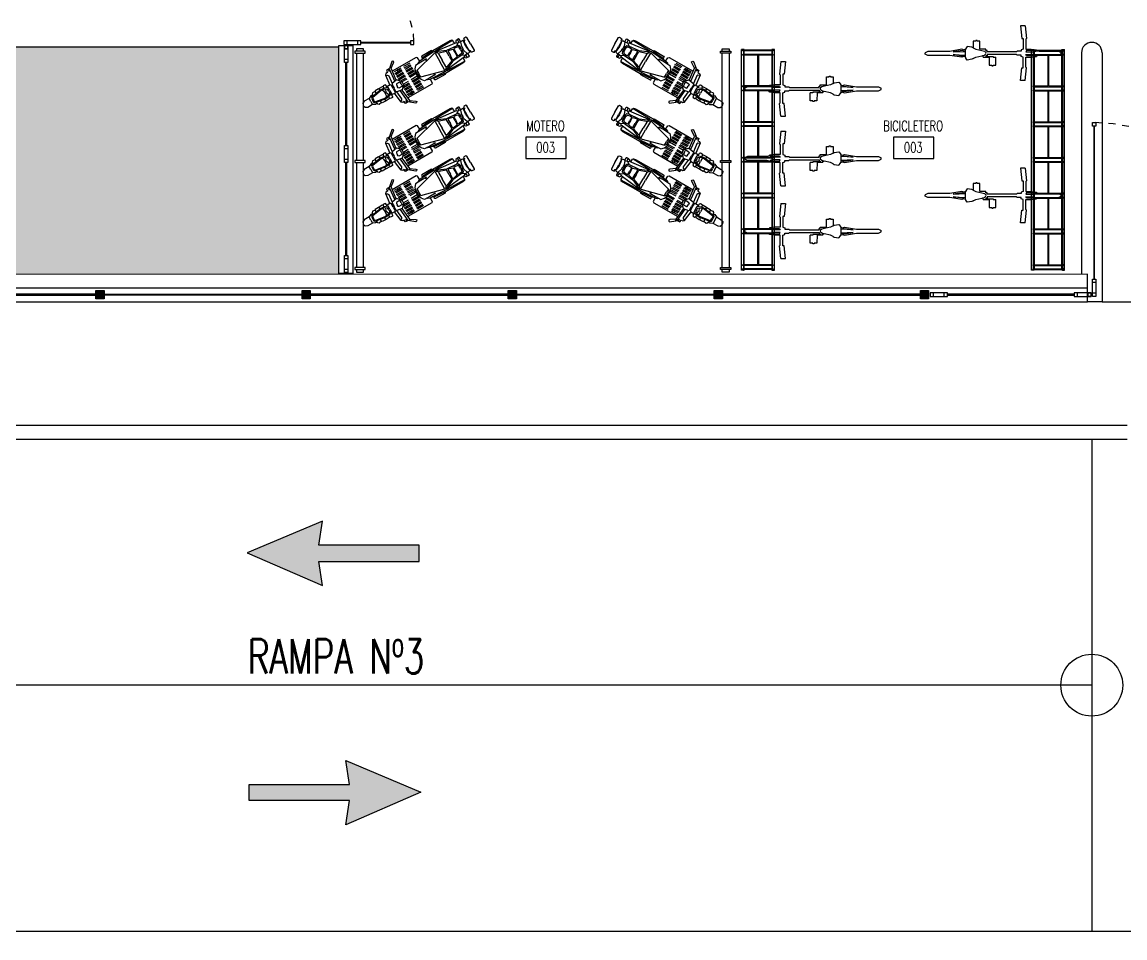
# Model space of a CAD drawing. Header units: millimetres. Extents: x -129 to 3172, y -143 to 919.
# Drawn here: x -44.57 to -28.51, y -15.5 to -2.18 of the extents above; entities that cross this region are included whole.
import ezdxf
from ezdxf.enums import TextEntityAlignment as Align

# ---------------------------------------------------------------- set-up
doc = ezdxf.new("R2010")
doc.units = ezdxf.units.MM
doc.header["$LTSCALE"] = 0.1
doc.linetypes.add('DASHED2', pattern=[0.375, 0.25, -0.125])
for name, color, linetype in [('A-CORDONES', 2, 'Continuous'), ('A-GRANZA', 8, 'Continuous'), ('A-MURO BLOCK', 4, 'Continuous'), ('A-VISTAS', 251, 'Continuous'), ('C-METALICA', 8, 'Continuous'), ('D-MOT BICI', 8, 'Continuous'), ('E-TXT CALLES', 7, 'Continuous'), ('E-VEHICULOS', 8, 'Continuous'), ('H-HATCH MURO', 252, 'Continuous'), ('P-PINT VIAL BLANCA FLECHAS', 9, 'Continuous'), ('R-CUADRO REF', 1, 'Continuous'), ('R-NOMBRE LOCAL', 7, 'Continuous'), ('RLV-AUXILIARES', 252, 'Continuous'), ('RLV-CORDONES', 2, 'Continuous')]:
    doc.layers.add(name, color=color, linetype=linetype)
doc.styles.add('ROMAND', font='romand.shx', dxfattribs={"width": 0.8})
doc.styles.add('VAUX', font='romans.shx', dxfattribs={"width": 0.85})

# ---------------------------------------------------------------- blocks, each defined once
blk = doc.blocks.new('MOTO')
at = {"layer": 'E-VEHICULOS'}
for p, q in [((0, -0.165), (-0.066, -0.165)), ((0, -0.165), (0.066, -0.165)), ((0, -0.512), (-0.059, -0.538)), ((0, -0.512), (0.059, -0.538)), ((-0.373, -0.77), (-0.325, -0.763)), ((-0.269, -0.992), (-0.269, -0.846)), ((-0.238, -0.846), (-0.238, -0.992)), ((-0.208, -0.992), (-0.208, -0.846)), ((-0.178, -0.846), (-0.178, -0.992)), ((-0.148, -0.992), (-0.148, -0.846)), ((-0.118, -0.846), (-0.118, -0.992)), ((-0.088, -0.992), (-0.088, -0.846)), ((0.088, -0.992), (0.088, -0.846)), ((0.118, -0.846), (0.118, -0.992)), ((0.148, -0.992), (0.148, -0.846)), ((0.178, -0.846), (0.178, -0.992)), ((0.208, -0.992), (0.208, -0.846)), ((0.238, -0.846), (0.238, -0.992)), ((0.269, -0.992), (0.269, -0.846)), ((0.373, -0.77), (0.325, -0.763)), ((-0.269, -1.194), (-0.269, -1.055)), ((-0.238, -1.055), (-0.238, -1.194)), ((-0.208, -1.194), (-0.208, -1.055)), ((-0.178, -1.055), (-0.178, -1.194)), ((-0.148, -1.194), (-0.148, -1.055)), ((-0.118, -1.055), (-0.118, -1.194)), ((-0.088, -1.194), (-0.088, -1.055)), ((-0.057, -0.861), (-0.057, -0.992)), ((-0.057, -1.055), (-0.057, -1.194)), ((-0.027, -0.992), (-0.027, -0.881)), ((-0.027, -1.194), (-0.027, -1.055)), ((0.027, -0.992), (0.027, -0.881)), ((0.027, -1.194), (0.027, -1.055)), ((0.057, -0.861), (0.057, -0.992)), ((0.057, -1.055), (0.057, -1.194)), ((0.088, -1.194), (0.088, -1.055)), ((0.118, -1.055), (0.118, -1.194)), ((0.148, -1.194), (0.148, -1.055)), ((0.178, -1.055), (0.178, -1.194)), ((0.208, -1.194), (0.208, -1.055)), ((0.238, -1.055), (0.238, -1.194)), ((0.269, -1.194), (0.269, -1.055)), ((-0.076, -1.247), (0, -1.247)), ((0.076, -1.247), (0, -1.247)), ((-0.235, -2.133), (-0.224, -1.745)), ((0.235, -2.133), (0.224, -1.745)), ((-0.198, -2.223), (-0.138, -2.219)), ((-0.14, -2.199), (-0.101, -2.146)), ((0.14, -2.199), (0.101, -2.146)), ((0.198, -2.223), (0.138, -2.219))]:
    blk.add_line(p, q, dxfattribs=at)
at = {"layer": 'E-VEHICULOS', "flags": 128}
for points in [[(-0.123, -0.337), (-0.131, -0.279), (-0.112, -0.258), (-0.09, -0.259), (-0.094, -0.218), (-0.07, -0.166), (-0.068, -0.057), (-0.048, -0.014), (-0.014, 0), (0, 0)], [(0.123, -0.337), (0.131, -0.279), (0.112, -0.258), (0.09, -0.259), (0.094, -0.218), (0.07, -0.166), (0.068, -0.057), (0.048, -0.014), (0.014, 0), (0, 0)], [(0, -0.595), (-0.067, -0.595), (-0.094, -0.517), (-0.099, -0.447), (-0.064, -0.224), (-0.051, -0.211), (0, -0.211)], [(0, -0.595), (0.067, -0.595), (0.094, -0.517), (0.099, -0.447), (0.064, -0.224), (0.051, -0.211), (0, -0.211)], [(-0.129, -0.427), (-0.138, -0.418), (-0.135, -0.345), (-0.12, -0.336), (-0.082, -0.336)], [(-0.13, -0.518), (-0.137, -0.502), (-0.138, -0.431), (-0.119, -0.423), (-0.096, -0.428)], [(0, -0.569), (-0.045, -0.569), (-0.08, -0.494), (-0.083, -0.445), (-0.051, -0.239), (-0.038, -0.228), (0, -0.228)], [(0, -0.569), (0.045, -0.569), (0.08, -0.494), (0.083, -0.445), (0.051, -0.239), (0.038, -0.228), (0, -0.228)], [(0.129, -0.427), (0.138, -0.418), (0.135, -0.345), (0.12, -0.336), (0.082, -0.336)], [(0.13, -0.518), (0.137, -0.502), (0.138, -0.431), (0.119, -0.423), (0.096, -0.428)], [(-0.072, -0.58), (-0.127, -0.58), (-0.142, -0.568), (-0.144, -0.528), (-0.126, -0.515), (-0.094, -0.515)], [(0, -0.669), (-0.068, -0.669), (-0.093, -0.656), (-0.091, -0.58)], [(-0.081, -0.472), (-0.054, -0.485), (0, -0.485)], [(0.081, -0.472), (0.054, -0.485), (0, -0.485)], [(0, -0.669), (0.068, -0.669), (0.093, -0.656), (0.091, -0.58)], [(0.072, -0.58), (0.127, -0.58), (0.142, -0.568), (0.144, -0.528), (0.126, -0.515), (0.094, -0.515)], [(-0.361, -0.829), (-0.43, -0.927), (-0.444, -0.939), (-0.464, -0.926), (-0.465, -0.909), (-0.39, -0.815)], [(-0.109, -0.801), (-0.361, -0.829), (-0.39, -0.817), (-0.368, -0.792), (-0.104, -0.767)], [(-0.369, -0.792), (-0.369, -0.734), (-0.324, -0.729), (-0.324, -0.694), (-0.303, -0.67), (-0.092, -0.643)], [(-0.203, -1.383), (-0.282, -1.38), (-0.301, -1.359), (-0.3, -0.822)], [(-0.295, -0.669), (-0.281, -0.703), (-0.258, -0.716), (-0.094, -0.699)], [(0, -0.881), (-0.036, -0.881), (-0.111, -0.809), (-0.094, -0.699), (-0.076, -0.687), (0, -0.687)], [(0, -0.846), (-0.04, -0.846), (-0.048, -0.837), (-0.047, -0.77), (-0.036, -0.76), (0, -0.76)], [(0, -0.881), (0.036, -0.881), (0.111, -0.809), (0.094, -0.699), (0.076, -0.687), (0, -0.687)], [(0, -0.846), (0.04, -0.846), (0.048, -0.837), (0.047, -0.77), (0.036, -0.76), (0, -0.76)], [(0.369, -0.792), (0.369, -0.734), (0.324, -0.729), (0.324, -0.694), (0.303, -0.67), (0.092, -0.643)], [(0.295, -0.669), (0.281, -0.703), (0.258, -0.716), (0.094, -0.699)], [(0.109, -0.801), (0.361, -0.829), (0.39, -0.817), (0.368, -0.792), (0.104, -0.767)], [(0.203, -1.383), (0.282, -1.38), (0.301, -1.359), (0.3, -0.822)], [(0.361, -0.829), (0.43, -0.927), (0.444, -0.939), (0.464, -0.926), (0.465, -0.909), (0.39, -0.815)], [(-0.188, -1.72), (-0.198, -1.706), (-0.074, -1.242), (-0.035, -1.213), (0, -1.213)], [(-0.157, -1.49), (-0.178, -1.518), (-0.179, -1.389), (-0.173, -1.271), (-0.121, -1.225), (-0.052, -1.197), (0, -1.197)], [(0.157, -1.49), (0.178, -1.518), (0.179, -1.389), (0.173, -1.271), (0.121, -1.225), (0.052, -1.197), (0, -1.197)], [(0.188, -1.72), (0.198, -1.706), (0.074, -1.242), (0.035, -1.213), (0, -1.213)], [(-0.25, -1.69), (-0.267, -1.679), (-0.265, -1.464), (-0.256, -1.45), (-0.228, -1.453)], [(-0.163, -2.142), (-0.224, -2.139), (-0.244, -2.128), (-0.252, -2.088), (-0.253, -1.695), (-0.246, -1.681), (-0.228, -1.451), (-0.206, -1.427)], [(-0.2, -1.731), (-0.216, -1.742), (-0.224, -1.715), (-0.203, -1.371), (-0.189, -1.336), (-0.175, -1.325)], [(0.163, -2.142), (0.224, -2.139), (0.244, -2.128), (0.252, -2.088), (0.253, -1.695), (0.246, -1.681), (0.228, -1.451), (0.206, -1.427)], [(0.2, -1.731), (0.216, -1.742), (0.224, -1.715), (0.203, -1.371), (0.189, -1.336), (0.175, -1.325)], [(0.25, -1.69), (0.267, -1.679), (0.265, -1.464), (0.256, -1.45), (0.228, -1.453)], [(-0.13, -2.261), (-0.144, -2.186), (-0.159, -2.175), (-0.21, -1.738)], [(-0.147, -1.775), (-0.193, -1.732), (-0.186, -1.715), (0, -1.715)], [(0, -2.204), (-0.056, -2.2), (-0.088, -2.188), (-0.101, -2.157), (-0.119, -1.935), (-0.187, -1.782), (-0.187, -1.742)], [(0, -1.926), (-0.102, -1.926), (-0.154, -1.782), (-0.141, -1.77), (0, -1.77)], [(0.147, -1.775), (0.193, -1.732), (0.186, -1.715), (0, -1.715)], [(0, -2.204), (0.056, -2.2), (0.088, -2.188), (0.101, -2.157), (0.119, -1.935), (0.187, -1.782), (0.187, -1.742)], [(0, -1.926), (0.102, -1.926), (0.154, -1.782), (0.141, -1.77), (0, -1.77)], [(0.13, -2.261), (0.144, -2.186), (0.159, -2.175), (0.21, -1.738)], [(0, -2.057), (-0.068, -2.057), (-0.082, -2.046), (-0.102, -1.962), (-0.088, -1.951), (0, -1.951)], [(0, -2.181), (-0.049, -2.175), (-0.069, -2.165), (-0.082, -2.107), (-0.079, -2.077), (-0.064, -2.072), (0, -2.072)], [(0, -2.057), (0.068, -2.057), (0.082, -2.046), (0.102, -1.962), (0.088, -1.951), (0, -1.951)], [(0, -2.181), (0.049, -2.175), (0.069, -2.165), (0.082, -2.107), (0.079, -2.077), (0.064, -2.072), (0, -2.072)], [(-0.13, -2.259), (-0.192, -2.259), (-0.2, -2.25), (-0.195, -2.186), (-0.173, -2.172), (-0.159, -2.174)], [(0, -2.403), (-0.141, -2.403), (-0.158, -2.393), (-0.156, -2.346), (-0.141, -2.327), (-0.129, -2.339), (-0.116, -2.337), (-0.107, -2.315), (0, -2.315)], [(0, -2.298), (-0.054, -2.305), (-0.116, -2.314), (-0.133, -2.306), (-0.136, -2.28), (-0.128, -2.254), (-0.049, -2.228), (0, -2.228)], [(0, -2.298), (0.054, -2.305), (0.116, -2.314), (0.133, -2.306), (0.136, -2.28), (0.128, -2.254), (0.049, -2.228), (0, -2.228)], [(0, -2.403), (0.141, -2.403), (0.158, -2.393), (0.156, -2.346), (0.141, -2.327), (0.129, -2.339), (0.116, -2.337), (0.107, -2.315), (0, -2.315)], [(0.13, -2.259), (0.192, -2.259), (0.2, -2.25), (0.195, -2.186), (0.173, -2.172), (0.159, -2.174)]]:
    blk.add_lwpolyline(points, dxfattribs=at)
for points in [[(-0.242, -0.959), (-0.232, -0.938), (-0.245, -0.918), (-0.269, -0.919), (-0.28, -0.941), (-0.266, -0.961), (-0.242, -0.959)], [(0.242, -0.959), (0.232, -0.938), (0.245, -0.918), (0.269, -0.919), (0.28, -0.941), (0.266, -0.961), (0.242, -0.959)]]:
    blk.add_lwpolyline(points, close=True, dxfattribs=at)
blk = doc.blocks.new('Bicicletero chico')
at = {"layer": 'D-MOT BICI'}
for p, q in [((-0.241, -0.01), (-0.241, 3.2)), ((-0.241, 3.2), (-0.201, 3.2)), ((-0.219, 3.19), (0.083, 3.19)), ((-0.219, 3.18), (0.219, 3.18)), ((-0.219, 3.13), (0.219, 3.13)), ((-0.219, 3.12), (-0.006, 3.12)), ((-0.219, 3.12), (-0.006, 3.12)), ((-0.006, 3.12), (-0.006, 2.67)), ((-0.006, 3.12), (-0.006, 2.67)), ((0.004, 3.19), (0.219, 3.19)), ((0.004, 3.12), (0.004, 2.67)), ((0.004, 3.12), (0.219, 3.12)), ((0.004, 3.12), (0.004, 2.67)), ((0.004, 3.12), (0.219, 3.12)), ((0.199, 3.2), (0.239, 3.2)), ((0.239, -0.01), (0.239, 3.2)), ((-0.219, 2.67), (-0.006, 2.67)), ((-0.219, 2.66), (0.219, 2.66)), ((-0.219, 2.61), (0.219, 2.61)), ((-0.219, 2.6), (-0.006, 2.6)), ((-0.219, 2.6), (-0.006, 2.6)), ((-0.006, 2.6), (-0.006, 2.15)), ((0.004, 2.67), (0.219, 2.67)), ((0.004, 2.6), (0.219, 2.6)), ((0.004, 2.6), (0.004, 2.15)), ((0.004, 2.6), (0.219, 2.6)), ((-0.219, 2.15), (-0.006, 2.15)), ((-0.219, 2.14), (0.219, 2.14)), ((-0.219, 2.09), (0.219, 2.09)), ((0.004, 2.15), (0.219, 2.15)), ((-0.219, 2.08), (-0.006, 2.08)), ((-0.219, 2.08), (-0.006, 2.08)), ((-0.006, 2.08), (-0.006, 1.63)), ((0.004, 2.08), (0.219, 2.08)), ((0.004, 2.08), (0.004, 1.63)), ((0.004, 2.08), (0.219, 2.08)), ((-0.219, 1.63), (-0.006, 1.63)), ((-0.219, 1.62), (0.219, 1.62)), ((0.004, 1.63), (0.219, 1.63)), ((-0.219, 1.57), (0.219, 1.57)), ((-0.219, 1.56), (-0.006, 1.56)), ((-0.219, 1.56), (-0.006, 1.56)), ((-0.006, 1.56), (-0.006, 1.11)), ((0.004, 1.56), (0.219, 1.56)), ((0.004, 1.56), (0.004, 1.11)), ((0.004, 1.56), (0.219, 1.56)), ((-0.219, 1.11), (-0.006, 1.11)), ((-0.219, 1.1), (0.219, 1.1)), ((-0.219, 1.05), (0.219, 1.05)), ((-0.219, 1.04), (-0.006, 1.04)), ((-0.219, 1.04), (-0.006, 1.04)), ((-0.006, 1.04), (-0.006, 0.59)), ((0.004, 1.11), (0.219, 1.11)), ((0.004, 1.04), (0.219, 1.04)), ((0.004, 1.04), (0.004, 0.59)), ((0.004, 1.04), (0.219, 1.04)), ((-0.219, 0.59), (-0.006, 0.59)), ((-0.219, 0.58), (0.219, 0.58)), ((-0.219, 0.53), (0.219, 0.53)), ((-0.219, 0.52), (-0.006, 0.52)), ((-0.219, 0.52), (-0.006, 0.52)), ((-0.006, 0.52), (-0.006, 0.07)), ((0.004, 0.59), (0.219, 0.59)), ((0.004, 0.52), (0.219, 0.52)), ((0.004, 0.52), (0.004, 0.07)), ((0.004, 0.52), (0.219, 0.52)), ((-0.219, 0.07), (-0.006, 0.07)), ((-0.219, 0.06), (0.219, 0.06)), ((-0.219, 0.01), (0.219, 0.01)), ((-0.219, 0), (0.219, 0)), ((0.004, 0.07), (0.219, 0.07)), ((-0.211, -0.01), (-0.241, -0.01)), ((0.209, -0.01), (0.239, -0.01))]:
    blk.add_line(p, q, dxfattribs=at)
for points in [[(-0.201, 3.2), (-0.201, 3.19), (-0.211, 3.19), (-0.211, 3.2)], [(-0.211, 3.13), (-0.211, 3.18)], [(-0.211, 2.67), (-0.211, 3.12)], [(-0.211, 2.67), (-0.211, 3.12)], [(-0.201, 3.18), (-0.201, 3.13)], [(-0.201, 3.18), (-0.201, 3.13)], [(-0.201, 3.12), (-0.201, 2.67)], [(-0.201, 3.12), (-0.201, 2.67)], [(-0.201, 3.12), (-0.201, 2.67)], [(-0.201, 3.12), (-0.201, 2.67)], [(0.209, 3.2), (0.209, 3.19), (0.199, 3.19), (0.199, 3.2)], [(0.199, 3.13), (0.199, 3.18)], [(0.199, 3.13), (0.199, 3.18)], [(0.199, 2.67), (0.199, 3.12)], [(0.199, 2.67), (0.199, 3.12)], [(0.199, 2.67), (0.199, 3.12)], [(0.199, 2.67), (0.199, 3.12)], [(0.209, 3.18), (0.209, 3.13)], [(0.209, 3.12), (0.209, 2.67)], [(0.209, 3.12), (0.209, 2.67)], [(-0.211, 2.61), (-0.211, 2.66)], [(-0.211, 2.15), (-0.211, 2.6)], [(-0.201, 2.66), (-0.201, 2.61)], [(-0.201, 2.66), (-0.201, 2.61)], [(-0.201, 2.6), (-0.201, 2.15)], [(-0.201, 2.6), (-0.201, 2.15)], [(0.199, 2.61), (0.199, 2.66)], [(0.199, 2.61), (0.199, 2.66)], [(0.199, 2.15), (0.199, 2.6)], [(0.199, 2.15), (0.199, 2.6)], [(0.209, 2.66), (0.209, 2.61)], [(0.209, 2.6), (0.209, 2.15)], [(-0.211, 2.09), (-0.211, 2.14)], [(-0.201, 2.14), (-0.201, 2.09)], [(-0.201, 2.14), (-0.201, 2.09)], [(0.199, 2.09), (0.199, 2.14)], [(0.199, 2.09), (0.199, 2.14)], [(0.209, 2.14), (0.209, 2.09)], [(-0.211, 1.63), (-0.211, 2.08)], [(-0.201, 2.08), (-0.201, 1.63)], [(-0.201, 2.08), (-0.201, 1.63)], [(0.199, 1.63), (0.199, 2.08)], [(0.199, 1.63), (0.199, 2.08)], [(0.209, 2.08), (0.209, 1.63)], [(-0.211, 1.57), (-0.211, 1.62)], [(-0.201, 1.62), (-0.201, 1.57)], [(-0.201, 1.62), (-0.201, 1.57)], [(0.199, 1.57), (0.199, 1.62)], [(0.199, 1.57), (0.199, 1.62)], [(0.209, 1.62), (0.209, 1.57)], [(-0.211, 1.11), (-0.211, 1.56)], [(-0.201, 1.56), (-0.201, 1.11)], [(-0.201, 1.56), (-0.201, 1.11)], [(0.199, 1.11), (0.199, 1.56)], [(0.199, 1.11), (0.199, 1.56)], [(0.209, 1.56), (0.209, 1.11)], [(-0.211, 1.05), (-0.211, 1.1)], [(-0.211, 0.59), (-0.211, 1.04)], [(-0.201, 1.1), (-0.201, 1.05)], [(-0.201, 1.1), (-0.201, 1.05)], [(-0.201, 1.04), (-0.201, 0.59)], [(-0.201, 1.04), (-0.201, 0.59)], [(0.199, 1.05), (0.199, 1.1)], [(0.199, 1.05), (0.199, 1.1)], [(0.199, 0.59), (0.199, 1.04)], [(0.199, 0.59), (0.199, 1.04)], [(0.209, 1.1), (0.209, 1.05)], [(0.209, 1.04), (0.209, 0.59)], [(-0.211, 0.53), (-0.211, 0.58)], [(-0.211, 0.07), (-0.211, 0.52)], [(-0.201, 0.58), (-0.201, 0.53)], [(-0.201, 0.58), (-0.201, 0.53)], [(-0.201, 0.52), (-0.201, 0.07)], [(-0.201, 0.52), (-0.201, 0.07)], [(0.199, 0.53), (0.199, 0.58)], [(0.199, 0.53), (0.199, 0.58)], [(0.199, 0.07), (0.199, 0.52)], [(0.199, 0.07), (0.199, 0.52)], [(0.209, 0.58), (0.209, 0.53)], [(0.209, 0.52), (0.209, 0.07)], [(-0.211, 0.01), (-0.211, 0.06)], [(-0.201, 0), (-0.201, -0.01), (-0.211, -0.01), (-0.211, 0)], [(-0.201, 0.06), (-0.201, 0.01)], [(-0.201, 0.06), (-0.201, 0.01)], [(0.199, 0.01), (0.199, 0.06)], [(0.199, 0.01), (0.199, 0.06)], [(0.209, 0), (0.209, -0.01), (0.199, -0.01), (0.199, 0)], [(0.209, 0.06), (0.209, 0.01)]]:
    blk.add_lwpolyline(points, dxfattribs=at)
for centre, start, end in [((-0.219, 3.185), 90, 270), ((-0.219, 3.125), 90, 270), ((0.219, 3.185), 270, 90), ((0.219, 3.125), 270, 90), ((-0.219, 2.665), 90, 270), ((-0.219, 2.605), 90, 270), ((0.219, 2.665), 270, 90), ((0.219, 2.605), 270, 90), ((-0.219, 2.145), 90, 270), ((-0.219, 2.085), 90, 270), ((0.219, 2.145), 270, 90), ((0.219, 2.085), 270, 90), ((-0.219, 1.625), 90, 270), ((0.219, 1.625), 270, 90), ((-0.219, 1.565), 90, 270), ((0.219, 1.565), 270, 90), ((-0.219, 1.105), 90, 270), ((-0.219, 1.045), 90, 270), ((0.219, 1.105), 270, 90), ((0.219, 1.045), 270, 90), ((-0.219, 0.585), 90, 270), ((-0.219, 0.525), 90, 270), ((0.219, 0.585), 270, 90), ((0.219, 0.525), 270, 90), ((-0.219, 0.065), 90, 270), ((-0.219, 0.005), 90, 270), ((0.219, 0.065), 270, 90), ((0.219, 0.005), 270, 90)]:
    blk.add_arc(centre, 0.005, start, end, dxfattribs=at)
blk = doc.blocks.new('BICI')
at = {"layer": 'E-VEHICULOS', "linetype": 'ByBlock'}
for p, q in [((0.01, 0), (-0.01, 0)), ((0.029, -0.039), (0.01, 0)), ((-0.029, -0.039), (-0.01, 0)), ((-0.029, -0.321), (-0.029, -0.039)), ((0.03, -0.321), (0.029, -0.039)), ((-0.038, -0.36), (-0.029, -0.321)), ((0.039, -0.36), (0.03, -0.321)), ((-0.058, -0.437), (-0.048, -0.36)), ((-0.058, -0.515), (-0.058, -0.437)), ((-0.048, -0.36), (-0.038, -0.36)), ((-0.038, -0.369), (-0.038, -0.505)), ((-0.019, -0.408), (-0.029, -0.369)), ((-0.019, -0.515), (-0.019, -0.408)), ((0.02, -0.408), (0.03, -0.369)), ((0.02, -0.515), (0.02, -0.408)), ((0.049, -0.36), (0.039, -0.36)), ((0.039, -0.369), (0.039, -0.505)), ((0.059, -0.437), (0.049, -0.36)), ((0.059, -0.515), (0.059, -0.437)), ((-0.398, -0.525), (-0.213, -0.506)), ((-0.398, -0.525), (-0.398, -0.593)), ((-0.398, -0.593), (-0.213, -0.574)), ((-0.213, -0.506), (-0.203, -0.515)), ((-0.213, -0.554), (-0.058, -0.554)), ((-0.213, -0.574), (-0.213, -0.554)), ((-0.203, -0.515), (-0.058, -0.515)), ((-0.058, -0.554), (-0.048, -0.583)), ((-0.048, -0.583), (-0.028, -0.583)), ((-0.038, -0.505), (-0.019, -0.515)), ((-0.028, -0.583), (-0.028, -0.641)), ((-0.028, -0.641), (-0.019, -0.651)), ((0.039, -0.505), (0.02, -0.515)), ((0.03, -0.641), (0.02, -0.651)), ((0.03, -0.583), (0.03, -0.641)), ((0.049, -0.583), (0.03, -0.583)), ((0.059, -0.554), (0.049, -0.583)), ((0.205, -0.515), (0.059, -0.515)), ((0.214, -0.554), (0.059, -0.554)), ((0.214, -0.505), (0.205, -0.515)), ((0.399, -0.524), (0.214, -0.505)), ((0.214, -0.573), (0.214, -0.554)), ((0.399, -0.592), (0.214, -0.573)), ((0.399, -0.524), (0.399, -0.592)), ((-0.019, -0.651), (-0.018, -1.079)), ((0.02, -0.651), (0.021, -1.079)), ((0.176, -0.952), (0.059, -0.952)), ((0.06, -0.991), (0.059, -0.952)), ((0.176, -0.991), (0.176, -0.952)), ((-0.038, -1.098), (-0.057, -1.098)), ((-0.057, -1.098), (-0.057, -1.186)), ((-0.018, -1.079), (-0.038, -1.079)), ((-0.038, -1.079), (-0.038, -1.098)), ((-0.037, -1.157), (-0.028, -1.118)), ((-0.028, -1.118), (-0.008, -1.098)), ((-0.008, -1.098), (0.001, -1.098)), ((0.031, -1.118), (0.011, -1.098)), ((0.021, -1.079), (0.04, -1.079)), ((0.04, -1.156), (0.031, -1.118)), ((0.04, -1.079), (0.04, -1.098)), ((0.04, -1.098), (0.05, -1.098)), ((0.05, -1.098), (0.05, -0.991)), ((0.05, -0.991), (0.06, -0.991)), ((0.06, -1.05), (0.176, -1.049)), ((0.06, -1.137), (0.06, -1.05)), ((0.186, -0.991), (0.176, -0.991)), ((0.176, -1.049), (0.176, -1.01)), ((0.176, -1.01), (0.186, -1.01)), ((0.186, -1.01), (0.186, -0.991)), ((-0.173, -1.225), (-0.183, -1.225)), ((-0.183, -1.225), (-0.183, -1.244)), ((-0.183, -1.244), (-0.173, -1.244)), ((-0.057, -1.186), (-0.173, -1.186)), ((-0.173, -1.186), (-0.173, -1.225)), ((-0.173, -1.244), (-0.173, -1.283)), ((-0.173, -1.283), (-0.076, -1.283)), ((-0.076, -1.283), (-0.086, -1.302)), ((-0.076, -1.283), (-0.057, -1.244)), ((-0.057, -1.244), (-0.037, -1.157)), ((0.06, -1.137), (0.04, -1.137)), ((0.04, -1.137), (0.04, -1.147)), ((0.06, -1.244), (0.04, -1.156)), ((0.079, -1.283), (0.06, -1.244)), ((0.079, -1.283), (0.089, -1.302)), ((-0.086, -1.302), (-0.096, -1.37)), ((-0.096, -1.37), (-0.066, -1.39)), ((-0.066, -1.39), (-0.057, -1.39)), ((-0.057, -1.39), (-0.047, -1.419)), ((-0.047, -1.419), (-0.057, -1.448)), ((-0.047, -1.399), (0.05, -1.399)), ((-0.027, -1.399), (-0.037, -1.438)), ((-0.037, -1.438), (-0.018, -1.574)), ((-0.018, -1.574), (-0.027, -1.399)), ((0.021, -1.574), (0.031, -1.399)), ((0.041, -1.438), (0.021, -1.574)), ((0.031, -1.399), (0.041, -1.438)), ((0.06, -1.39), (0.05, -1.419)), ((0.05, -1.419), (0.06, -1.448)), ((0.07, -1.39), (0.06, -1.39)), ((0.099, -1.37), (0.07, -1.39)), ((0.089, -1.302), (0.099, -1.37)), ((-0.057, -1.448), (-0.027, -1.623)), ((0.06, -1.448), (0.031, -1.623)), ((-0.027, -1.623), (-0.027, -1.633)), ((-0.027, -1.633), (-0.027, -1.944)), ((0.031, -1.623), (0.031, -1.633)), ((0.031, -1.633), (0.031, -1.944)), ((-0.027, -1.944), (-0.007, -1.983)), ((0.012, -1.983), (-0.007, -1.983)), ((0.031, -1.944), (0.012, -1.983))]:
    blk.add_line(p, q, dxfattribs=at)
blk = doc.blocks.new('flecha simple')
at = {"layer": 'P-PINT VIAL BLANCA FLECHAS', "ltscale": 0.1}
blk.add_hatch(color=256, dxfattribs=at).paths.add_polyline_path([(-0.253, 1.406), (0.098, 1.46), (0.098, 0), (0.333, 0), (0.333, 1.46), (0.684, 1.406), (0.221, 2.5)])
at = {"layer": 'P-PINT VIAL BLANCA FLECHAS', "linetype": 'Continuous'}
blk.add_lwpolyline([(0.333, 0), (0.333, 1.46), (0.684, 1.406), (0.221, 2.5), (-0.253, 1.406), (0.098, 1.46), (0.098, 0)], close=True, dxfattribs=at)
blk = doc.blocks.new('N Local')
at = {"layer": 'R-CUADRO REF'}
blk.add_lwpolyline([(6337.193, -934.829), (6337.93, -934.829), (6337.93, -935.212), (6337.193, -935.212)], close=True, dxfattribs=at)
at = {"layer": 'R-CUADRO REF', "lineweight": 0, "style": 'VAUX', "width": 0.85}
blk.add_attdef('NUMERO', text='', height=0.182, dxfattribs=at).set_placement((6337.585, -935.106), align=Align.CENTER)
at = {"layer": 'R-NOMBRE LOCAL', "lineweight": 0, "style": 'VAUX', "width": 0.85}
for p in [(6337.572, -934.455), (6337.572, -934.715)]:
    blk.add_attdef('NOMBRE', text='', height=0.182, dxfattribs=at).set_placement(p, align=Align.CENTER)

msp = doc.modelspace()

# ---------------------------------------------------------------- hatches: boundary and pattern name
at = {"layer": 'A-GRANZA'}
h = msp.add_hatch(dxfattribs=at)
h.set_pattern_fill('AR-CONC', color=256, scale=0.005)
h.paths.add_polyline_path([(-53.328, 35.86), (-53.328, 32.371), (-57.099, 32.371), (-57.099, 17.382), (-55.528, 17.382), (-55.528, -2.535), (-39.963, -2.535), (-39.962, -5.846), (-58.132, -5.846), (-58.132, 35.86)])
at = {"layer": 'H-HATCH MURO'}
h = msp.add_hatch(color=256, dxfattribs=at)
h.dxf.hatch_style = 1
h.paths.add_polyline_path([(-43.493, -6.082), (-43.373, -6.082), (-43.373, -6.202), (-43.493, -6.202)])
h = msp.add_hatch(color=256, dxfattribs=at)
h.dxf.hatch_style = 1
h.paths.add_polyline_path([(-40.493, -6.082), (-40.373, -6.082), (-40.373, -6.202), (-40.493, -6.202)])
h = msp.add_hatch(color=256, dxfattribs=at)
h.dxf.hatch_style = 1
h.paths.add_polyline_path([(-37.493, -6.082), (-37.373, -6.082), (-37.373, -6.202), (-37.493, -6.202)])
h = msp.add_hatch(color=256, dxfattribs=at)
h.dxf.hatch_style = 1
h.paths.add_polyline_path([(-34.493, -6.082), (-34.373, -6.082), (-34.373, -6.202), (-34.493, -6.202)])
h = msp.add_hatch(color=256, dxfattribs=at)
h.dxf.hatch_style = 1
h.paths.add_polyline_path([(-31.493, -6.082), (-31.373, -6.082), (-31.373, -6.202), (-31.493, -6.202)])

# ---------------------------------------------------------------- linework, layer by layer
at = {"layer": 'A-CORDONES'}
for p, q in [((-29.147, -2.622, 0.002), (-29.147, -5.846, 0)), ((-28.847, -2.622, 0.002), (-28.847, -6.247, 0.002)), ((-28.847, -6.247, 0.002), (-29.058, -6.247, 0))]:
    msp.add_line(p, q, dxfattribs=at)
at = {"layer": 'A-CORDONES', "elevation": 0}
for points in [[(-29.058, -6.247), (-29.058, -5.846), (-58.132, -5.847), (-58.132, 35.922), (-58.132, 35.922), (-58.132, 35.922), (-58.532, 35.922), (-58.532, 35.922), (-58.532, 35.922), (-58.532, -6.247), (-29.058, -6.247)], [(-29.058, -6.047), (-58.332, -6.047), (-58.332, 35.922)], [(-55.528, 17.382), (-55.528, -2.535), (-39.963, -2.535)]]:
    msp.add_lwpolyline(points, dxfattribs=at)
at = {"layer": 'A-CORDONES'}
msp.add_arc((-28.997, -2.622, 0.002), 0.15, 0, 180, dxfattribs=at)
at = {"layer": 'A-MURO BLOCK', "linetype": 'Continuous', "ltscale": 0.1}
for points in [[(-43.493, -6.082), (-43.373, -6.082), (-43.373, -6.202), (-43.493, -6.202)], [(-40.493, -6.082), (-40.373, -6.082), (-40.373, -6.202), (-40.493, -6.202)], [(-37.493, -6.082), (-37.373, -6.082), (-37.373, -6.202), (-37.493, -6.202)], [(-34.493, -6.082), (-34.373, -6.082), (-34.373, -6.202), (-34.493, -6.202)], [(-31.493, -6.082), (-31.373, -6.082), (-31.373, -6.202), (-31.493, -6.202)]]:
    msp.add_lwpolyline(points, close=True, dxfattribs=at)
at = {"layer": 'A-VISTAS', "elevation": 0}
msp.add_lwpolyline([(-39.756, -2.516), (-39.756, -5.835), (-39.956, -5.835), (-39.956, -2.516)], close=True, dxfattribs=at)
at = {"layer": 'C-METALICA'}
for p, q in [((-39.875, -2.716, -0.002), (-39.875, -2.566, -0.002)), ((-39.685, -2.451, -0.009), (-39.835, -2.451, -0.009)), ((-39.835, -2.501, -0.009), (-39.685, -2.501, -0.009)), ((-39.825, -2.566, -0.002), (-39.825, -2.716, -0.002)), ((-39.875, -4.17, -0.002), (-39.875, -4.02, -0.002)), ((-39.825, -4.02, -0.002), (-39.825, -4.17, -0.002)), ((-39.875, -5.771, -0.002), (-39.875, -5.621, -0.002)), ((-39.825, -5.621, -0.002), (-39.825, -5.771, -0.002)), ((-28.989, -6.117), (-28.989, -5.967)), ((-28.939, -5.967), (-28.939, -6.117)), ((-31.149, -6.117), (-31.299, -6.117)), ((-31.299, -6.167), (-31.149, -6.167)), ((-29.055, -6.117), (-29.205, -6.117)), ((-29.205, -6.167), (-29.055, -6.167))]:
    msp.add_line(p, q, dxfattribs=at)
for points, elevation in [([(-39.835, -2.451), (-39.885, -2.451), (-39.885, -2.501), (-39.835, -2.501)], -0.009), ([(-39.875, -2.566), (-39.875, -2.516), (-39.825, -2.516), (-39.825, -2.566)], -0.002), ([(-39.875, -2.516), (-39.875, -2.566), (-39.825, -2.566), (-39.825, -2.516)], -0.002), ([(-39.854, -2.501), (-39.854, -2.516), (-39.866, -2.516), (-39.866, -2.501)], -0.009), ([(-39.685, -2.501), (-39.635, -2.501), (-39.635, -2.451), (-39.685, -2.451)], -0.009), ([(-38.915, -2.481), (-39.635, -2.481), (-39.635, -2.471), (-38.915, -2.471)], -0.009), ([(-38.915, -2.501), (-38.865, -2.501), (-38.865, -2.451), (-38.915, -2.451)], -0.009), ([(-39.875, -2.766), (-39.875, -2.716), (-39.825, -2.716), (-39.825, -2.766)], -0.002), ([(-39.875, -4.02), (-39.875, -3.97), (-39.825, -3.97), (-39.825, -4.02)], -0.002), ([(-39.875, -4.22), (-39.875, -4.17), (-39.825, -4.17), (-39.825, -4.22)], -0.002), ([(-39.875, -5.621), (-39.875, -5.571), (-39.825, -5.571), (-39.825, -5.621)], -0.002), ([(-39.875, -5.821), (-39.875, -5.771), (-39.825, -5.771), (-39.825, -5.821)], -0.002)]:
    msp.add_lwpolyline(points, close=True, dxfattribs=dict(at, elevation=elevation))
at = {"layer": 'C-METALICA', "elevation": -0.002}
for points in [[(-39.855, -3.97), (-39.855, -2.766), (-39.845, -2.766), (-39.845, -3.97)], [(-39.845, -4.22), (-39.845, -5.571), (-39.855, -5.571), (-39.855, -4.22)]]:
    msp.add_lwpolyline(points, dxfattribs=at)
at = {"layer": 'C-METALICA'}
for points in [[(-28.989, -3.689), (-28.989, -3.639), (-28.939, -3.639), (-28.939, -3.689)], [(-28.969, -3.689), (-28.969, -5.917), (-28.959, -5.917), (-28.959, -3.689)], [(-28.989, -5.967), (-28.989, -5.917), (-28.939, -5.917), (-28.939, -5.967)], [(-43.493, -6.137), (-46.373, -6.137), (-46.373, -6.147), (-43.493, -6.147)], [(-43.373, -6.137), (-40.493, -6.137), (-40.493, -6.147), (-43.373, -6.147)], [(-37.493, -6.137), (-40.373, -6.137), (-40.373, -6.147), (-37.493, -6.147)], [(-37.373, -6.137), (-34.493, -6.137), (-34.493, -6.147), (-37.373, -6.147)], [(-31.493, -6.137), (-34.373, -6.137), (-34.373, -6.147), (-31.493, -6.147)], [(-31.349, -6.167), (-31.299, -6.167), (-31.299, -6.117), (-31.349, -6.117)], [(-31.149, -6.167), (-31.099, -6.167), (-31.099, -6.117), (-31.149, -6.117)], [(-29.255, -6.137), (-31.099, -6.137), (-31.099, -6.147), (-29.255, -6.147)], [(-29.255, -6.167), (-29.205, -6.167), (-29.205, -6.117), (-29.255, -6.117)], [(-29.005, -6.117), (-29.005, -6.167), (-29.055, -6.167), (-29.055, -6.117)], [(-29.055, -6.167), (-29.005, -6.167), (-29.005, -6.117), (-29.055, -6.117)], [(-29.005, -6.167), (-29.055, -6.167), (-29.055, -6.117), (-29.005, -6.117)], [(-28.989, -6.136), (-29.005, -6.136), (-29.005, -6.147), (-28.989, -6.147)], [(-28.939, -6.117), (-28.939, -6.167), (-28.989, -6.167), (-28.989, -6.117)]]:
    msp.add_lwpolyline(points, close=True, dxfattribs=at)
at = {"layer": 'C-METALICA', "color": 8, "linetype": 'DASHED2'}
for centre, radius, start, end in [((-39.853, -2.487, -0.001), 0.989, 2.0737, 88.8334), ((-28.99, -6.143, 0.015), 2.504, 359.8858, 88.8249)]:
    msp.add_arc(centre, radius, start, end, dxfattribs=at)
at = {"layer": 'D-MOT BICI', "elevation": 0.001}
for points in [[(-39.601, -2.599), (-39.601, -2.564), (-39.701, -2.564), (-39.701, -2.599)], [(-34.378, -2.599), (-34.378, -2.564), (-34.278, -2.564), (-34.278, -2.599)], [(-39.701, -2.629), (-39.701, -4.188)], [(-39.601, -4.188), (-39.601, -2.629)], [(-34.378, -4.188), (-34.378, -2.629)], [(-34.278, -2.629), (-34.278, -4.188)], [(-39.701, -4.218), (-39.701, -5.748)], [(-39.701, -4.218), (-39.701, -5.748)], [(-39.601, -5.748), (-39.601, -4.218)], [(-39.601, -5.748), (-39.601, -4.218)], [(-34.378, -5.748), (-34.378, -4.218)], [(-34.378, -5.748), (-34.378, -4.218)], [(-34.278, -4.218), (-34.278, -5.748)], [(-34.278, -4.218), (-34.278, -5.748)], [(-39.701, -5.778), (-39.701, -5.813), (-39.601, -5.813), (-39.601, -5.778)], [(-34.278, -5.778), (-34.278, -5.813), (-34.378, -5.813), (-34.378, -5.778)]]:
    msp.add_lwpolyline(points, dxfattribs=at)
for points in [[(-39.726, -2.599), (-39.726, -2.629), (-39.576, -2.629), (-39.576, -2.599)], [(-34.253, -2.599), (-34.253, -2.629), (-34.403, -2.629), (-34.403, -2.599)], [(-39.726, -4.188), (-39.726, -4.218), (-39.576, -4.218), (-39.576, -4.188)], [(-34.253, -4.188), (-34.253, -4.218), (-34.403, -4.218), (-34.403, -4.188)], [(-39.726, -5.748), (-39.726, -5.778), (-39.576, -5.778), (-39.576, -5.748)], [(-34.253, -5.748), (-34.253, -5.778), (-34.403, -5.778), (-34.403, -5.748)]]:
    msp.add_lwpolyline(points, close=True, dxfattribs=at)
at = {"layer": 'RLV-AUXILIARES'}
for p, q in [((-28.997, -8.247, 0), (-28.997, -15.4, 0)), ((-28.997, -11.823, 0), (-51.942, -11.823, 0))]:
    msp.add_line(p, q, dxfattribs=at)
msp.add_circle((-28.997, -11.823, 0), 0.45, dxfattribs=at)
at = {"layer": 'RLV-CORDONES', "color": 253}
msp.add_line((-28.847, -6.247, 0.002), (-24.125, -6.247, 0.002), dxfattribs=at)
at = {"layer": 'RLV-CORDONES', "color": 253, "elevation": 0}
for points in [[(-29.987, -8.047), (-57.627, -8.047)], [(-28.482, -8.047), (-29.987, -8.047)]]:
    msp.add_lwpolyline(points, dxfattribs=at)
at = {"layer": 'RLV-CORDONES', "elevation": 0}
msp.add_lwpolyline([(-28.482, -8.247), (-57.566, -8.247)], dxfattribs=at)
msp.add_lwpolyline([(-61.625, -21.926), (-61.625, -19.396, -0.366946), (-57.635, -15.4), (-24.997, -15.4, -0.414214), (-23.997, -16.4), (-23.997, -20.409, -0.428462), (-24.61, -20.993), (-28.997, -20.993)], format="xyb", dxfattribs=at)

# ---------------------------------------------------------------- block references
at = {"linetype": 'Continuous', "extrusion": (0, 0, -1)}
for p, xscale, yscale, zscale, rotation in [((39.6, -3.394, 0.003), -0.7491661006720076, 0.7491661006720076, -0.7491661006720076, 240.0001522051416), ((34.379, -3.394, 0.003), 0.749166100672007, 0.749166100672007, -0.7491661006719433, 119.9998477948584), ((39.6, -4.385, 0.003), -0.7491661006720076, 0.7491661006720076, -0.7491661006720076, 240.0001522051416), ((34.379, -4.385, 0.003), 0.749166100672007, 0.749166100672007, -0.7491661006719433, 119.9998477948584), ((39.6, -5.119, 0.003), -0.7491661006720076, 0.7491661006720076, -0.7491661006720076, 240.0001522051416), ((34.379, -5.119, 0.003), 0.749166100672007, 0.749166100672007, -0.7491661006719433, 119.9998477948584)]:
    msp.add_blockref('MOTO', p, dxfattribs=dict(at, xscale=xscale, yscale=yscale, zscale=zscale, rotation=rotation))
at = {"linetype": 'Continuous', "rotation": 270.0059538254988}
for p in [(-29.442, -2.629), (-29.442, -4.698)]:
    msp.add_blockref('BICI', p, dxfattribs=at)
at = {"linetype": 'Continuous', "xscale": -1, "rotation": 89.99404617450122}
for p in [(-34.047, -3.147), (-34.047, -4.16), (-34.047, -5.216)]:
    msp.add_blockref('BICI', p, dxfattribs=at)
ref = msp.add_blockref('N Local', (5033.108, 744.011, -0.004), dxfattribs=dict(xscale=-0.7999999999999545, yscale=0.8000000000000114, zscale=0.8))
ref.add_attrib('NUMERO', '003', dxfattribs={"layer": 'R-CUADRO REF', "lineweight": 0, "height": 0.15, "style": 'VAUX', "width": 0.7}).set_placement((-36.947, -4.074, -0.004), align=Align.CENTER)
ref.add_attrib('NOMBRE', 'MOTERO', dxfattribs={"layer": 'R-NOMBRE LOCAL', "lineweight": 0, "height": 0.15, "style": 'VAUX', "width": 0.7}).set_placement((-36.95, -3.761, -0.004), align=Align.CENTER)
ref = msp.add_blockref('N Local', (5038.459, 744.011, -0.004), dxfattribs=dict(xscale=-0.7999999999999545, yscale=0.8000000000000114, zscale=0.8))
ref.add_attrib('NUMERO', '003', dxfattribs={"layer": 'R-CUADRO REF', "lineweight": 0, "height": 0.15, "style": 'VAUX', "width": 0.7}).set_placement((-31.596, -4.074, -0.004), align=Align.CENTER)
ref.add_attrib('NOMBRE', 'BICICLETERO', dxfattribs={"layer": 'R-NOMBRE LOCAL', "lineweight": 0, "height": 0.15, "style": 'VAUX', "width": 0.7}).set_placement((-31.598, -3.761, -0.004), align=Align.CENTER)
at = {"extrusion": (-3.63377e-19, 4.59844e-06, 1), "rotation": 90}
msp.add_blockref('flecha simple', (-38.79, -10.121, -0.001), dxfattribs=at)
at = {"extrusion": (-3.37966e-19, 4.59844e-06, 1), "xscale": -1, "rotation": 270}
msp.add_blockref('flecha simple', (-41.264, -13.601, 0), dxfattribs=at)
at = {"layer": 'D-MOT BICI', "xscale": -1}
msp.add_blockref('Bicicletero chico', (-33.857, -5.776, -0.002), dxfattribs=at)
at = {"layer": 'D-MOT BICI'}
msp.add_blockref('Bicicletero chico', (-29.633, -5.776, -0.002), dxfattribs=at)

# ---------------------------------------------------------------- texts
at = {"layer": 'E-TXT CALLES', "insert": (-45.579, -11.154, 0), "char_height": 0.5, "width": 11.44355, "attachment_point": 1, "style": 'ROMAND'}
msp.add_mtext('\\pi4.29678;{\\Fromans|c0;\\W0.7;RAMPA Nº3}', dxfattribs=at)

doc.saveas('drawing.dxf')
